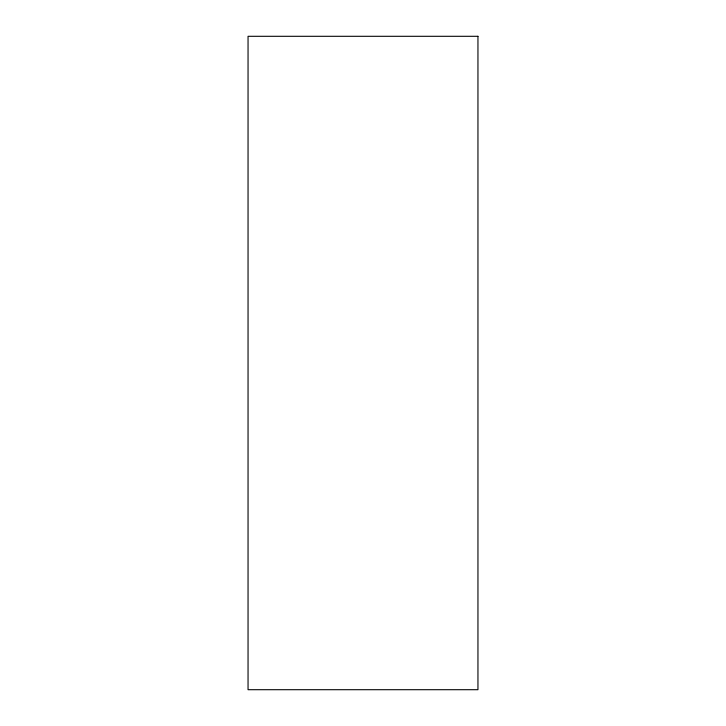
<?xml version="1.0" encoding="UTF-8"?>
<svg xmlns="http://www.w3.org/2000/svg" width="726" height="726" viewBox="0 0 726 726"><rect width="100%" height="100%" fill="white"/><g stroke="black" fill="none" stroke-linecap="round" stroke-linejoin="round"><path stroke-width="1.09" d="M477.953 36.3L248.047 36.3L248.047 689.7L477.953 689.7L477.953 36.3"/></g></svg>
